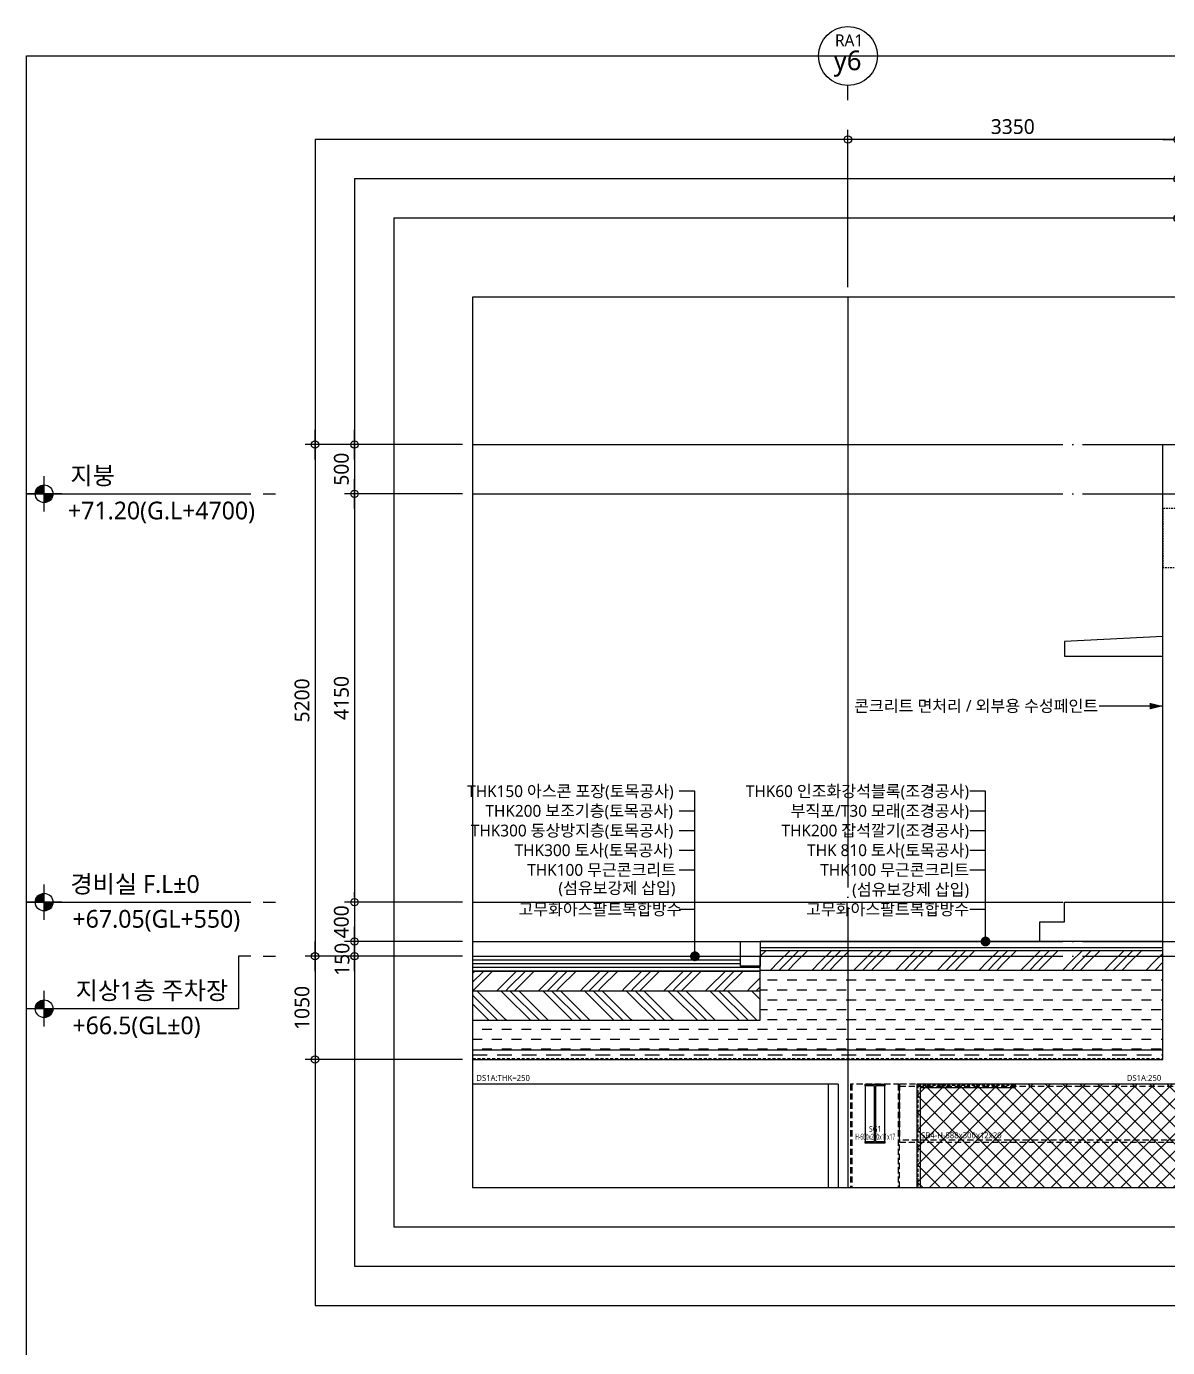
# Model space of a CAD drawing. Header units: millimetres. Extents: x 184384 to 428726, y 73696 to 101396.
# Drawn here: x 348768 to 360364, y 87869 to 101296 of the extents above; entities that cross this region are included whole.
import ezdxf
from ezdxf.enums import TextEntityAlignment as Align

# ---------------------------------------------------------------- set-up
doc = ezdxf.new("R2010")
doc.units = ezdxf.units.MM
doc.header["$LTSCALE"] = 100
doc.header["$MEASUREMENT"] = 0
doc.header["$PDSIZE"] = -10
for name, pattern in [('CEN', [62, 60, -1, 0, -1]), ('HID', [2.5, 1.5, -1]), ('HIDDEN2', [0.1875, 0.125, -0.0625])]:
    doc.linetypes.add(name, pattern=pattern)
doc.layers.get('0').update_dxf_attribs({"linetype": 'CONTINUOUS'})
doc.layers.get('DEFPOINTS').update_dxf_attribs({"color": 171, "linetype": 'CONTINUOUS'})
for name, color, linetype in [('251', 251, 'CONTINUOUS'), ('CEN(ST)', 1, 'CEN'), ('CON', 2, 'CONTINUOUS'), ('ELE-5', 5, 'CONTINUOUS'), ('ELE-6', 8, 'CONTINUOUS'), ('HAT-252', 252, 'CONTINUOUS'), ('LAND-2', 4, 'CONTINUOUS'), ('LED', 7, 'CONTINUOUS'), ('NDIM', 7, 'CONTINUOUS'), ('STEEL', 5, 'CONTINUOUS'), ('STL', 3, 'CONTINUOUS'), ('SYM', 7, 'CONTINUOUS'), ('SYM(AXIS)', 7, 'CONTINUOUS'), ('TEXT(AXIS)', 2, 'CONTINUOUS'), ('TEXT(MIN)', 7, 'CONTINUOUS'), ('TEXT-기입', 6, 'CONTINUOUS'), ('wire-meshes', 1, 'CONTINUOUS'), ('벽배수판', 3, 'CONTINUOUS')]:
    doc.layers.add(name, color=color, linetype=linetype)
doc.styles.add('CGS', font='cgse', dxfattribs={"bigfont": 'cgs'})
doc.styles.add('TE', font='malgun_0.ttf')
doc.styles.add('나눔바른고딕', font='NanumBarunGothic.ttf')
doc.dimstyles.new('NDIM 1200', dxfattribs={"dimscale": 500, "dimtxt": 3, "dimasz": 1, "dimexe": 2, "dimexo": 2, "dimgap": 1, "dimtad": 1, "dimdec": 0, "dimdsep": 46, "dimtxsty": 'CGS', "dimblk": 'DOT0', "dimcen": 1, "dimdle": 8, "dimclrd": 2, "dimclre": 2, "dimclrt": 2, "dimadec": 0, "dimazin": 0, "dimtfac": 1, "dimtdec": 0, "dimtix": 1, "dimtmove": 2, "dimatfit": 3, "dimldrblk": 'DOT0', "dimfxl": 1, "dimtolj": 1, "dimtzin": 0, "dimlwd": -1, "dimlwe": -1, "dimarcsym": 0})

# ---------------------------------------------------------------- blocks, each defined once
blk = doc.blocks.new('DOT0')
blk.add_line((-3, 0), (3, 0))
at = {"color": 6}
blk.add_circle((0, 0), 0.75, dxfattribs=at)
blk = doc.blocks.new('*D226')
at = {"layer": 'DEFPOINTS', "color": 0, "ltscale": 0.4, "transparency": 16777216}
for p in [(360466, 99746), (360466, 98546), (370416, 98546)]:
    blk.add_point(p, dxfattribs=at)
at = {"layer": 'NDIM', "ltscale": 0.4, "transparency": 16777216}
for p, q in [((360466, 98646), (360466, 99846)), ((370416, 98646), (370416, 99846)), ((370366, 99746), (360516, 99746))]:
    blk.add_line(p, q, dxfattribs=at)
at = {"layer": 'NDIM', "ltscale": 0.4, "transparency": 16777216, "xscale": 50, "yscale": 50, "zscale": 50, "rotation": 180}
blk.add_blockref('DOT0', (360466, 99746), dxfattribs=at)
at = {"layer": 'NDIM', "ltscale": 0.4, "transparency": 16777216, "xscale": 50, "yscale": 50, "zscale": 50}
blk.add_blockref('DOT0', (370416, 99746), dxfattribs=at)
at = {"layer": 'NDIM', "ltscale": 0.4, "transparency": 16777216, "insert": (365441, 99877), "char_height": 150, "attachment_point": 5, "style": '나눔바른고딕'}
blk.add_mtext('\\A1;9950', dxfattribs=at)
blk = doc.blocks.new('*D227')
at = {"layer": 'DEFPOINTS', "color": 0, "ltscale": 0.4, "transparency": 16777216}
for p in [(360466, 100146), (360466, 98546), (371116, 98546)]:
    blk.add_point(p, dxfattribs=at)
at = {"layer": 'NDIM', "ltscale": 0.4, "transparency": 16777216}
for p, q in [((360466, 98646), (360466, 100246)), ((371116, 98646), (371116, 100246)), ((371066, 100146), (360516, 100146))]:
    blk.add_line(p, q, dxfattribs=at)
at = {"layer": 'NDIM', "ltscale": 0.4, "transparency": 16777216, "xscale": 50, "yscale": 50, "zscale": 50, "rotation": 180}
blk.add_blockref('DOT0', (360466, 100146), dxfattribs=at)
at = {"layer": 'NDIM', "ltscale": 0.4, "transparency": 16777216, "xscale": 50, "yscale": 50, "zscale": 50}
blk.add_blockref('DOT0', (371116, 100146), dxfattribs=at)
at = {"layer": 'NDIM', "ltscale": 0.4, "transparency": 16777216, "insert": (365791, 100277), "char_height": 150, "attachment_point": 5, "style": '나눔바른고딕'}
blk.add_mtext('\\A1;10650', dxfattribs=at)
blk = doc.blocks.new('*D229')
at = {"layer": 'DEFPOINTS', "color": 0, "ltscale": 0.4, "transparency": 16777216}
for p in [(360466, 99346), (360466, 98546), (364966, 98546)]:
    blk.add_point(p, dxfattribs=at)
at = {"layer": 'NDIM', "ltscale": 0.4, "transparency": 16777216}
for p, q in [((360466, 98646), (360466, 99446)), ((364966, 98646), (364966, 99446)), ((364916, 99346), (360516, 99346))]:
    blk.add_line(p, q, dxfattribs=at)
at = {"layer": 'NDIM', "ltscale": 0.4, "transparency": 16777216, "xscale": 50, "yscale": 50, "zscale": 50, "rotation": 180}
blk.add_blockref('DOT0', (360466, 99346), dxfattribs=at)
at = {"layer": 'NDIM', "ltscale": 0.4, "transparency": 16777216, "xscale": 50, "yscale": 50, "zscale": 50}
blk.add_blockref('DOT0', (364966, 99346), dxfattribs=at)
at = {"layer": 'NDIM', "ltscale": 0.4, "transparency": 16777216, "insert": (362716, 99477), "char_height": 150, "attachment_point": 5, "style": '나눔바른고딕'}
blk.add_mtext('\\A1;4500', dxfattribs=at)
blk = doc.blocks.new('A$C19853FC8')
at = {"layer": 'SYM'}
for p, q in [((1800, 0), (1800, 3600)), ((3600, 1800), (0, 1800))]:
    blk.add_line(p, q, dxfattribs=at)
blk.add_circle((1800, 1800), 900, dxfattribs=at)
for points in [[(900, 1800), (1800, 2700), (914, 1959), (1643, 2686)], [(914, 1959), (1643, 2686), (954, 2112), (1492, 2646)], [(954, 2112), (1492, 2646), (1025, 2260), (1346, 2576)], [(1025, 2260), (1346, 2576), (1109, 2378), (1222, 2491)], [(1800, 900), (2700, 1800), (1959, 914), (2686, 1643)], [(1959, 914), (2686, 1643), (2112, 954), (2646, 1492)], [(2112, 954), (2646, 1492), (2260, 1025), (2576, 1346)], [(2260, 1025), (2576, 1346), (2378, 1109), (2491, 1222)]]:
    blk.add_solid(points, dxfattribs=at)
at = {"layer": 'SYM', "linetype": 'Continuous'}
for points in [[(1800, 2700), (1800, 1800), (900, 1800)], [(2700, 1800), (1800, 900), (1800, 1800)]]:
    blk.add_solid(points, dxfattribs=at)
blk = doc.blocks.new('*D230')
at = {"layer": 'DEFPOINTS', "color": 0, "ltscale": 0.4, "transparency": 16777216}
for p in [(353301, 97046), (351701, 91846), (353301, 91846)]:
    blk.add_point(p, dxfattribs=at)
at = {"layer": 'NDIM', "ltscale": 0.4, "transparency": 16777216}
for p, q in [((353201, 97046), (351601, 97046)), ((351701, 96996), (351701, 91896)), ((353201, 91846), (351601, 91846))]:
    blk.add_line(p, q, dxfattribs=at)
at = {"layer": 'NDIM', "ltscale": 0.4, "transparency": 16777216, "xscale": 50, "yscale": 50, "zscale": 50}
for p, rotation in [((351701, 97046), 90), ((351701, 91846), 270)]:
    blk.add_blockref('DOT0', p, dxfattribs=dict(at, rotation=rotation))
at = {"layer": 'NDIM', "ltscale": 0.4, "transparency": 16777216, "insert": (351569, 94446), "char_height": 150, "attachment_point": 5, "rotation": 90, "style": '나눔바른고딕'}
blk.add_mtext('\\A1;5200', dxfattribs=at)
blk = doc.blocks.new('*D231')
at = {"layer": 'DEFPOINTS', "color": 0, "ltscale": 0.4, "transparency": 16777216}
for p in [(353301, 91996), (352101, 91846), (353301, 91846)]:
    blk.add_point(p, dxfattribs=at)
at = {"layer": 'NDIM', "ltscale": 0.4, "transparency": 16777216}
for p, q in [((353201, 91996), (352001, 91996)), ((352101, 92046), (352101, 92096)), ((352101, 91996), (352101, 91846)), ((353201, 91846), (352001, 91846)), ((352101, 91796), (352101, 91746))]:
    blk.add_line(p, q, dxfattribs=at)
at = {"layer": 'NDIM', "ltscale": 0.4, "transparency": 16777216, "xscale": 50, "yscale": 50, "zscale": 50}
for p, rotation in [((352101, 91996), 270), ((352101, 91846), 90)]:
    blk.add_blockref('DOT0', p, dxfattribs=dict(at, rotation=rotation))
at = {"layer": 'NDIM', "ltscale": 0.4, "transparency": 16777216, "insert": (351976, 91815), "char_height": 150, "attachment_point": 5, "rotation": 90, "style": '나눔바른고딕'}
blk.add_mtext('\\A1;150', dxfattribs=at)
blk = doc.blocks.new('*D232')
at = {"layer": 'DEFPOINTS', "color": 0, "ltscale": 0.4, "transparency": 16777216}
for p in [(353301, 92396), (352101, 91996), (353301, 91996)]:
    blk.add_point(p, dxfattribs=at)
at = {"layer": 'NDIM', "ltscale": 0.4, "transparency": 16777216}
for p, q in [((353201, 92396), (352001, 92396)), ((352101, 92446), (352101, 92496)), ((352101, 92396), (352101, 91996)), ((353201, 91996), (352001, 91996)), ((352101, 91946), (352101, 91896))]:
    blk.add_line(p, q, dxfattribs=at)
at = {"layer": 'NDIM', "ltscale": 0.4, "transparency": 16777216, "xscale": 50, "yscale": 50, "zscale": 50}
for p, rotation in [((352101, 92396), 270), ((352101, 91996), 90)]:
    blk.add_blockref('DOT0', p, dxfattribs=dict(at, rotation=rotation))
at = {"layer": 'NDIM', "ltscale": 0.4, "transparency": 16777216, "insert": (351969, 92196), "char_height": 150, "attachment_point": 5, "rotation": 90, "style": '나눔바른고딕'}
blk.add_mtext('\\A1;400', dxfattribs=at)
blk = doc.blocks.new('*D233')
at = {"layer": 'DEFPOINTS', "color": 0, "ltscale": 0.4, "transparency": 16777216}
for p in [(353301, 96546), (352101, 92396), (353301, 92396)]:
    blk.add_point(p, dxfattribs=at)
at = {"layer": 'NDIM', "ltscale": 0.4, "transparency": 16777216}
for p, q in [((353201, 96546), (352001, 96546)), ((352101, 96496), (352101, 92446)), ((353201, 92396), (352001, 92396))]:
    blk.add_line(p, q, dxfattribs=at)
at = {"layer": 'NDIM', "ltscale": 0.4, "transparency": 16777216, "xscale": 50, "yscale": 50, "zscale": 50}
for p, rotation in [((352101, 96546), 90), ((352101, 92396), 270)]:
    blk.add_blockref('DOT0', p, dxfattribs=dict(at, rotation=rotation))
at = {"layer": 'NDIM', "ltscale": 0.4, "transparency": 16777216, "insert": (351969, 94471), "char_height": 150, "attachment_point": 5, "rotation": 90, "style": '나눔바른고딕'}
blk.add_mtext('\\A1;4150', dxfattribs=at)
blk = doc.blocks.new('*D234')
at = {"layer": 'DEFPOINTS', "color": 0, "ltscale": 0.4, "transparency": 16777216}
for p in [(353301, 97046), (352101, 96546), (353301, 96546)]:
    blk.add_point(p, dxfattribs=at)
at = {"layer": 'NDIM', "ltscale": 0.4, "transparency": 16777216}
for p, q in [((353201, 97046), (352001, 97046)), ((352101, 96996), (352101, 96596)), ((353201, 96546), (352001, 96546))]:
    blk.add_line(p, q, dxfattribs=at)
at = {"layer": 'NDIM', "ltscale": 0.4, "transparency": 16777216, "xscale": 50, "yscale": 50, "zscale": 50}
for p, rotation in [((352101, 97046), 90), ((352101, 96546), 270)]:
    blk.add_blockref('DOT0', p, dxfattribs=dict(at, rotation=rotation))
at = {"layer": 'NDIM', "ltscale": 0.4, "transparency": 16777216, "insert": (351969, 96796), "char_height": 150, "attachment_point": 5, "rotation": 90, "style": '나눔바른고딕'}
blk.add_mtext('\\A1;500', dxfattribs=at)
blk = doc.blocks.new('*D219')
at = {"layer": 'DEFPOINTS', "color": 0, "ltscale": 0.4, "transparency": 16777216}
for p in [(353301, 91846), (351701, 90796), (353301, 90796)]:
    blk.add_point(p, dxfattribs=at)
at = {"layer": 'NDIM', "ltscale": 0.4, "transparency": 16777216}
for p, q in [((353201, 91846), (351601, 91846)), ((351701, 91796), (351701, 90846)), ((353201, 90796), (351601, 90796))]:
    blk.add_line(p, q, dxfattribs=at)
at = {"layer": 'NDIM', "ltscale": 0.4, "transparency": 16777216, "xscale": 50, "yscale": 50, "zscale": 50}
for p, rotation in [((351701, 91846), 90), ((351701, 90796), 270)]:
    blk.add_blockref('DOT0', p, dxfattribs=dict(at, rotation=rotation))
at = {"layer": 'NDIM', "ltscale": 0.4, "transparency": 16777216, "insert": (351569, 91321), "char_height": 150, "attachment_point": 5, "rotation": 90, "style": '나눔바른고딕'}
blk.add_mtext('\\A1;1050', dxfattribs=at)
blk = doc.blocks.new('*U238')
at = {"layer": 'DEFPOINTS'}
for p, q in [((-100, 283), (-100, -283)), ((100, -283), (100, 283)), ((-5.5, 0), (5.5, 0))]:
    blk.add_line(p, q, dxfattribs=at)
at = {"layer": 'STEEL', "color": 0, "linetype": 'ByBlock', "ltscale": 0.5}
for p, q in [((-5.5, 283), (-100, 283)), ((-5.5, -283), (-5.5, 283)), ((100, 283), (5.5, 283)), ((5.5, 283), (5.5, -283)), ((-100, -283), (-5.5, -283)), ((5.5, -283), (100, -283))]:
    blk.add_line(p, q, dxfattribs=at)
for points in [[(-100, 283), (-100, 300), (100, 300), (100, 283)], [(100, -283), (100, -300), (-100, -300), (-100, -283)]]:
    blk.add_lwpolyline(points, dxfattribs=at)
blk = doc.blocks.new('SG1')
at = {"layer": 'STL'}
blk.add_blockref('*U238', (0, -225), dxfattribs=at)
at = {"layer": 'DEFPOINTS', "style": 'TE'}
for s, width, p in [('SG1', 0.7, (2, -379)), ('H-600x200x11x17', 0.5, (2, -459))]:
    blk.add_text(s, height=60, dxfattribs=dict(at, width=width)).set_placement(p, align=Align.MIDDLE_CENTER)
blk = doc.blocks.new('*D339')
at = {"layer": 'DEFPOINTS', "color": 0, "ltscale": 0.4, "transparency": 16777216}
for p in [(357116, 100146), (357116, 98546), (360466, 98546)]:
    blk.add_point(p, dxfattribs=at)
at = {"layer": 'NDIM', "ltscale": 0.4, "transparency": 16777216}
for p, q in [((357116, 98646), (357116, 100246)), ((360466, 98646), (360466, 100246)), ((360416, 100146), (357166, 100146))]:
    blk.add_line(p, q, dxfattribs=at)
at = {"layer": 'NDIM', "ltscale": 0.4, "transparency": 16777216, "xscale": 50, "yscale": 50, "zscale": 50, "rotation": 180}
blk.add_blockref('DOT0', (357116, 100146), dxfattribs=at)
at = {"layer": 'NDIM', "ltscale": 0.4, "transparency": 16777216, "xscale": 50, "yscale": 50, "zscale": 50}
blk.add_blockref('DOT0', (360466, 100146), dxfattribs=at)
at = {"layer": 'NDIM', "ltscale": 0.4, "transparency": 16777216, "insert": (358791, 100277), "char_height": 150, "attachment_point": 5, "style": '나눔바른고딕'}
blk.add_mtext('\\A1;3350', dxfattribs=at)
blk = doc.blocks.new('A$C2F20087E')
at = {"layer": 'SYM(AXIS)'}
blk.add_line((600, 0), (600, 300), dxfattribs=at)
blk.add_circle((600, 900), 600, dxfattribs=at)

msp = doc.modelspace()

# ---------------------------------------------------------------- hatches: boundary and pattern name
at = {"layer": '251', "ltscale": 10000}
h = msp.add_hatch(dxfattribs=at)
h.set_pattern_fill('DASH', color=256, scale=800)
h.set_pattern_definition([(0, (-34832801.69, 1185704.72), (100, 100), [100, -100])])
h.paths.add_polyline_path([(353300.8, 91195.8), (353300.8, 90895.8), (360316, 90895.8), (360316, 91705.8), (356224.1, 91705.8), (356224.1, 91195.8)])
h = msp.add_hatch(dxfattribs=at)
h.set_pattern_fill('ANSI37', color=256, scale=1000)
h.set_pattern_definition([(45, (162218.3, 86455.75), (-88.38835, 88.38835), []), (135, (162218.3, 86455.75), (-88.38835, -88.38835), [])])
h.paths.add_polyline_path([(357816, 89495.8), (370516, 89495.8), (370516, 91095.8), (370316, 91095.8), (370316, 91695.8), (360716, 91695.8), (360716, 91495.8), (360616, 91495.8), (360616, 90345.8), (360516, 90345.8), (360516, 90545.8), (357816, 90545.8)])
at = {"layer": 'HAT-252', "ltscale": 10000}
h = msp.add_hatch(dxfattribs=at)
h.set_pattern_fill('ANSI31', color=256, scale=300, angle=135)
h.set_pattern_definition([(180, (-34386801.685, 329035.95), (-4e-15, -37.5), [])])
h.paths.add_polyline_path([(353300.8, 91845.8), (353300.8, 91695.8), (356224.1, 91695.8), (356224.1, 91845.8), (356224.1, 91845.8), (356224.1, 91745.8), (356024.1, 91745.8), (356024.1, 91845.8)])
at = {"layer": 'HAT-252', "ltscale": 100}
h = msp.add_hatch(dxfattribs=at)
h.set_pattern_fill('GOST_GROUND', color=256, scale=30)
h.set_pattern_definition([(45, (-34803201.7, 1185964.72), (424.2640687, -3e-14), [600]), (45, (-34803111.7, 1185964.72), (424.2640687, -3e-14), [600]), (45, (-34803021.7, 1185964.72), (424.2640687, -3e-14), [600])])
h.paths.add_polyline_path([(360316, 91705.8), (360316, 91905.8), (356224.1, 91905.8), (356224.1, 91705.8)])
h = msp.add_hatch(dxfattribs=at)
h.set_pattern_fill('GOST_GROUND', color=256, scale=30)
h.set_pattern_definition([(45, (-34823001.7, 1185704.72), (424.2640687, -3e-14), [600]), (45, (-34822911.7, 1185704.72), (424.2640687, -3e-14), [600]), (45, (-34822821.7, 1185704.72), (424.2640687, -3e-14), [600])])
h.paths.add_polyline_path([(353300.8, 91695.8), (353300.8, 91495.8), (356224.1, 91495.8), (356224.1, 91695.8)])
h = msp.add_hatch(dxfattribs=at)
h.set_pattern_fill('GOST_GROUND', color=256, scale=30, angle=90)
h.set_pattern_definition([(135, (-34386801.68, 329035.95), (3e-14, 424.2640687), [600]), (135, (-34386801.68, 329125.95), (3e-14, 424.2640687), [600]), (135, (-34386801.68, 329215.95), (3e-14, 424.2640687), [600])])
h.paths.add_polyline_path([(353300.8, 91495.8), (353300.8, 91195.8), (356224.1, 91195.8), (356224.1, 91495.8)])

# ---------------------------------------------------------------- linework, layer by layer
at = {"layer": '251', "ltscale": 0.5}
for p, q in [((360316, 91995.8), (356224.1, 91995.8)), ((357851, 90510.8), (358816, 90510.8)), ((357851, 90510.8), (357851, 89495.8)), ((358816, 90545.8), (358816, 90510.8))]:
    msp.add_line(p, q, dxfattribs=at)
for points in [[(353300.8, 91845.8), (356024.1, 91845.8)], [(353300.8, 91495.8), (356224.1, 91495.8), (356224.1, 91845.8)], [(356224.1, 91935.8), (360316, 91935.8)], [(356224.1, 91905.8), (360316, 91905.8)], [(356224.1, 91705.8), (360316, 91705.8)], [(353300.8, 91695.8), (356224.1, 91695.8)], [(353300.8, 91195.8), (356224.1, 91195.8), (356224.1, 91495.8)], [(353300.8, 90895.8), (360316, 90895.8)]]:
    msp.add_lwpolyline(points, dxfattribs=at)
at = {"layer": 'CEN(ST)'}
msp.add_line((357116, 98545.8), (357116, 89495.8), dxfattribs=at)
for points in [[(353300.8, 97045.8), (375200.8, 97045.8)], [(353300.8, 96545.8), (375200.8, 96545.8)], [(353300.8, 92395.8), (375200.8, 92395.8)], [(353300.8, 91995.8), (360966, 91995.8)], [(353300.8, 91845.8), (375200.8, 91845.8)]]:
    msp.add_lwpolyline(points, dxfattribs=at)
at = {"layer": 'CON', "ltscale": 1000}
for p, q in [((360316, 90795.8), (360316, 97045.8)), ((353300.8, 90795.8), (360316, 90795.8)), ((357816, 90545.8), (357816, 89495.8))]:
    msp.add_line(p, q, dxfattribs=at)
at = {"layer": 'CON', "ltscale": 10000}
for p, q in [((360616, 97035.8), (360316, 97045.8)), ((357016, 90545.8), (353300.8, 90545.8))]:
    msp.add_line(p, q, dxfattribs=at)
at = {"layer": 'CON', "ltscale": 0.1}
msp.add_line((357016, 90545.8), (357016, 89495.8), dxfattribs=at)
at = {"layer": 'CON', "ltscale": 1000}
msp.add_lwpolyline([(370516, 91695.8), (360616, 91695.8), (360616, 90545.8), (357816, 90545.8)], dxfattribs=at)
at = {"layer": 'DEFPOINTS', "ltscale": 1000}
for points in [[(383468.1, 74095.8), (348768.1, 74095.8), (348768.1, 100995.8), (383468.1, 100995.8)], [(351700.8, 88295.8), (376800.8, 88295.8), (376800.8, 100145.8), (351700.8, 100145.8)], [(352100.8, 88695.8), (376400.8, 88695.8), (376400.8, 99745.8), (352100.8, 99745.8)], [(352500.8, 89095.8), (376000.8, 89095.8), (376000.8, 99345.8), (352500.8, 99345.8)], [(353300.8, 89495.8), (375200.8, 89495.8), (375200.8, 98545.8), (353300.8, 98545.8)]]:
    msp.add_lwpolyline(points, close=True, dxfattribs=at)
at = {"layer": 'DEFPOINTS', "linetype": 'HID', "ltscale": 0.1}
msp.add_lwpolyline([(360316, 95795.8), (360816, 95795.8), (360816, 96395.8), (360316, 96395.8)], close=True, dxfattribs=at)
at = {"layer": 'ELE-5', "ltscale": 1000}
msp.add_lwpolyline([(360316, 95095.8), (359316, 95045.8), (359316, 94895.8), (360316, 94895.8)], close=True, dxfattribs=at)
msp.add_lwpolyline([(359066, 91995.8), (359066, 92195.8), (359316, 92195.8), (359316, 92395.8), (360316, 92395.8)], dxfattribs=at)
at = {"layer": 'ELE-6', "linetype": 'HIDDEN2', "ltscale": 5}
for p, q in [((357156, 90545.8), (357156, 89495.8)), ((357626, 90545.8), (357626, 89495.8)), ((357641, 90525.8), (361224, 90525.8))]:
    msp.add_line(p, q, dxfattribs=at)
msp.add_lwpolyline([(361772, 91107.8), (370316, 91107.8), (370316, 91695.8), (360616, 91695.8), (360616, 90545.8), (357641, 90545.8), (357641, 89957.8), (361224, 89957.8), (361224, 89977.8), (361204, 89977.8)], close=True, dxfattribs=at)
for points in [[(357641, 89495.8), (357641, 90545.8), (357141, 90545.8), (357141, 89495.8)], [(361204, 89977.8), (357641, 89977.8)]]:
    msp.add_lwpolyline(points, dxfattribs=at)
at = {"layer": 'HAT-252', "linetype": 'HID', "ltscale": 0.2}
for q in [(358816, 90535.8), (357826, 89495.8)]:
    msp.add_line((357826, 90535.8), q, dxfattribs=at)
msp.add_lwpolyline([(353300.8, 90805.8), (360316, 90805.8)], dxfattribs=at)
at = {"layer": 'LAND-2', "ltscale": 0.1}
msp.add_lwpolyline([(356024.1, 91995.8), (356224.1, 91995.8), (356224.1, 91745.8), (356024.1, 91745.8)], close=True, dxfattribs=at)
at = {"layer": 'LED', "ltscale": 1000}
msp.add_lwpolyline([(360316, 94388.5), (359670.1, 94388.5)], dxfattribs=at)
at = {"layer": 'LED'}
msp.add_solid([(360316, 94388.5), (360182.6, 94421.8), (360182.6, 94355.2)], dxfattribs=at)
at = {"layer": 'SYM', "ltscale": 1000}
for p, q in [((348768.1, 96545.8), (351048.1, 96545.8)), ((351174.5, 96545.8), (351300.8, 96545.8)), ((348768.1, 92395.8), (351048.1, 92395.8)), ((351174.5, 92395.8), (351300.8, 92395.8)), ((351174.5, 91845.8), (351300.8, 91845.8))]:
    msp.add_line(p, q, dxfattribs=at)
msp.add_lwpolyline([(351048.1, 91845.8), (350921.8, 91845.8), (350921.8, 91313.3), (348768.1, 91313.3)], dxfattribs=at)
at = {"layer": 'TEXT(MIN)', "ltscale": 10000}
for p, q in [((355401.3, 93323.8), (355561.3, 93323.8)), ((358353.8, 93323.8), (358513.8, 93323.8)), ((355401.3, 93123.8), (355561.3, 93123.8)), ((358353.8, 93123.8), (358513.8, 93123.8)), ((355401.3, 92923.8), (355561.3, 92923.8)), ((358353.8, 92923.8), (358513.8, 92923.8)), ((355401.3, 92723.8), (355561.3, 92723.8)), ((358353.8, 92723.8), (358513.8, 92723.8)), ((355401.3, 92323.8), (355561.3, 92323.8)), ((358353.8, 92323.8), (358513.8, 92323.8))]:
    msp.add_line(p, q, dxfattribs=at)
at = {"layer": 'wire-meshes', "linetype": 'HID'}
msp.add_lwpolyline([(353300.8, 90845.8), (360316, 90845.8)], dxfattribs=at)
at = {"layer": '벽배수판', "ltscale": 0.1}
msp.add_line((356916, 90545.8), (356916, 89495.8), dxfattribs=at)

# ---------------------------------------------------------------- block references
at = {"xscale": 0.5000000000000044, "yscale": 0.5000000000000044, "zscale": 0.5000000000000044}
msp.add_blockref('A$C2F20087E', (356816, 100545.8), dxfattribs=at)
at = {"ltscale": 1000, "xscale": 0.1, "yscale": 0.1, "zscale": 0.1}
for p in [(348768.1, 96365.8), (348768.1, 92215.8), (348768.1, 91133.3)]:
    msp.add_blockref('A$C19853FC8', p, dxfattribs=at)
at = {"layer": 'STL'}
msp.add_blockref('SG1', (357391, 90470.8), dxfattribs=at)

# ---------------------------------------------------------------- texts
at = {"layer": 'DEFPOINTS', "style": 'TE'}
for s, p in [('DS1A:THK=250', (353612.4, 90561.7)), ('DS1A:250', (360124.7, 90561.7))]:
    msp.add_text(s, height=60, dxfattribs=at).set_placement(p, align=Align.BOTTOM_CENTER)
msp.add_text('SB4-H-588x300x12x20', height=60, dxfattribs=at).set_placement((357859.9, 90026.4), align=Align.MIDDLE_LEFT)
at = {"layer": 'TEXT(AXIS)', "style": '나눔바른고딕'}
msp.add_text('RA1', height=120, dxfattribs=at).set_placement((357127.8, 101154.7), align=Align.MIDDLE_CENTER)
msp.add_text('y6', height=200, dxfattribs=at).set_placement((357112.6, 100918.3), align=Align.MIDDLE)
for s, p in [('지붕', (349215, 96640.3)), ('+71.20(G.L+4700)', (349190.1, 96286.3)), ('경비실 F.L±0', (349215, 92490.3)), ('+67.05(GL+550)', (349236.1, 92136.3)), ('지상1층 주차장', (349268.4, 91407.7)), ('+66.5(GL±0)', (349236.1, 91053.7))]:
    msp.add_text(s, height=180, dxfattribs=at).set_placement(p)
at = {"layer": 'TEXT-기입', "style": '나눔바른고딕'}
for s, p in [('콘크리트 면처리 / 외부용 수성페인트', (357179, 94390.2)), ('THK150 아스콘 포장(토목공사)', (353246.6, 93523.8)), ('THK200 보조기층(토목공사)', (353432.3, 93323.8)), ('THK300 동상방지층(토목공사)', (353283.9, 93123.8)), ('THK300 토사(토목공사)', (353729.3, 92923.8)), ('THK100 무근콘크리트', (353857.4, 92723.8)), ('(섬유보강제 삽입)', (354174.8, 92540.1)), ('고무화아스팔트복합방수', (353768.2, 92323.8))]:
    msp.add_text(s, height=120, dxfattribs=at).set_placement(p, align=Align.MIDDLE_LEFT)
for s, p in [('THK60 인조화강석블록(조경공사)', (358347.4, 93523.8)), ('부직포/T30 모래(조경공사)', (358347.4, 93323.8)), ('THK200 잡석깔기(조경공사)', (358347.4, 93123.8)), ('THK 810 토사(토목공사)', (358347.4, 92923.8)), ('THK100 무근콘크리트', (358347.4, 92723.8)), ('(섬유보강제 삽입)', (358347.4, 92523.8)), ('고무화아스팔트복합방수', (358347.4, 92323.8))]:
    msp.add_text(s, height=120, dxfattribs=at).set_placement(p, align=Align.MIDDLE_RIGHT)

# ---------------------------------------------------------------- dimensions: what is measured, and where the dimension line sits
at = {"layer": 'NDIM', "ltscale": 0.4}
for base, p1, p2, angle, picture, middle in [((357116, 100145.8), (360466, 98545.8), (357116, 98545.8), 180, '*D339', (358791, 100277.4)), ((360466, 100145.8), (371116, 98545.8), (360466, 98545.8), 180, '*D227', (365791, 100277.4)), ((360466, 99745.8), (370416, 98545.8), (360466, 98545.8), 180, '*D226', (365441, 99877.4)), ((360466, 99345.8), (364966, 98545.8), (360466, 98545.8), 180, '*D229', (362716, 99477.3)), ((351700.8, 91845.8), (353300.8, 97045.8), (353300.8, 91845.8), 270, '*D230', (351569.3, 94445.8)), ((352100.8, 96545.8), (353300.8, 97045.8), (353300.8, 96545.8), 270, '*D234', (351969.3, 96795.8)), ((352100.8, 92395.8), (353300.8, 96545.8), (353300.8, 92395.8), 270, '*D233', (351969.3, 94470.8)), ((352100.8, 91995.8), (353300.8, 92395.8), (353300.8, 91995.8), 270, '*D232', (351969.3, 92195.8)), ((351700.8, 90795.8), (353300.8, 91845.8), (353300.8, 90795.8), 270, '*D219', (351569.3, 91320.8))]:
    dim = msp.add_linear_dim(base=base, p1=p1, p2=p2, angle=angle, dimstyle='NDIM 1200', override={"dimscale": 50, "dimtxsty": '나눔바른고딕', "dimclrd": 256, "dimclre": 256, "dimclrt": 256}, dxfattribs=at)
    dim.commit()
    dim.dimension.update_dxf_attribs({"geometry": picture, "text_midpoint": middle})
dim = msp.add_linear_dim(base=(352100.8, 91845.8), p1=(353300.8, 91995.8), p2=(353300.8, 91845.8), angle=270, dimstyle='NDIM 1200', override={"dimscale": 50, "dimtxsty": '나눔바른고딕', "dimclrd": 256, "dimclre": 256, "dimclrt": 256}, dxfattribs=at)
dim.commit()
dim.dimension.update_dxf_attribs({"geometry": '*D231', "text_midpoint": (351975.8, 91814.9), "dimtype": 160})

# ---------------------------------------------------------------- leaders
at = {"layer": 'LED'}
for points, override in [([(355561.3, 91845.8), (355561.3, 93523.8), (355401.3, 93523.8)], {"dimscale": 100, "dimtad": 0, "dimclrd": 256, "dimldrblk": 'Dot'}), ([(358513.8, 91995.8), (358513.8, 93523.8), (358353.8, 93523.8)], {"dimscale": 100, "dimasz": 1, "dimgap": 1, "dimtad": 0, "dimclrd": 256, "dimldrblk": 'Dot'})]:
    msp.add_leader(points, dimstyle='NDIM 1200', override=override, dxfattribs=at)

doc.saveas('drawing.dxf')
